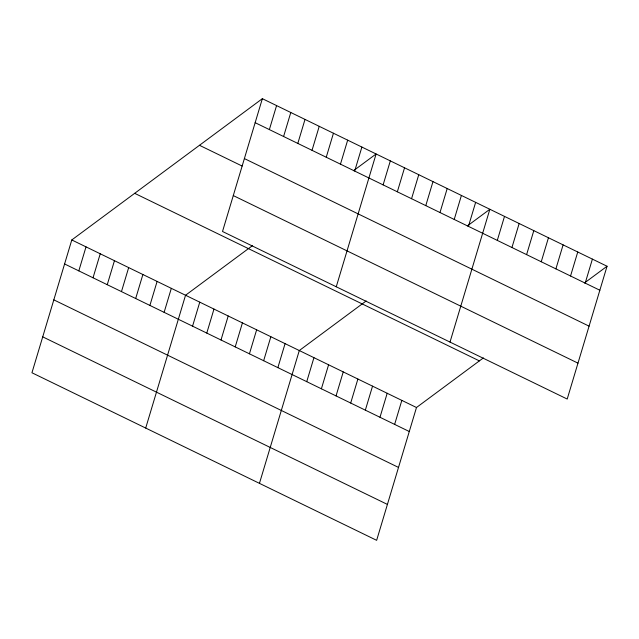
<?xml version="1.0" encoding="UTF-8"?>
<svg xmlns="http://www.w3.org/2000/svg" width="639" height="639" viewBox="0 0 639 639"><rect width="100%" height="100%" fill="white"/><g stroke="black" fill="none" stroke-linecap="round" stroke-linejoin="round"><path stroke-width="0.96" d="M262.357 98.678L222.516 231.486L567.208 399.048L607.05 266.239L262.357 98.678L71.792 239.952L31.95 372.761L376.643 540.322L416.484 407.514L483.372 357.928M78.813 270.872L86.017 246.87M93.03 277.781L100.235 253.779M107.248 284.698L114.453 260.688M121.466 291.608L128.671 267.605M135.684 298.517L142.888 274.514M149.901 305.434L157.106 281.424M164.119 312.343L171.324 288.341M145.7 428.058L185.542 295.25L252.429 245.664M192.563 326.17L199.759 302.159M206.78 333.079L213.977 309.076M269.37 129.589L276.575 105.587M220.998 339.988L228.203 315.986M283.596 136.506L290.793 112.496M235.216 346.905L242.421 322.895M297.814 143.416L305.011 119.413M249.434 353.814L256.638 329.812M312.032 150.325L319.228 126.322M263.651 360.723L270.856 336.721M326.249 157.242L333.446 133.232M277.869 367.641L285.074 343.63M340.467 164.151L347.672 140.149M259.45 483.356L299.292 350.547L366.179 300.953M354.685 171.06L361.89 147.058M306.736 381.667L313.941 357.664M336.258 286.783L376.107 153.967L353.591 170.661M321.393 388.792L328.59 364.789M383.12 184.887L390.325 160.884M336.042 395.916L343.239 371.906M397.338 191.796L404.543 167.793M411.556 198.713L418.761 174.703M350.691 403.033L357.888 379.031M425.782 205.622L432.978 181.62M365.34 410.158L372.537 386.148M439.999 212.531L447.196 188.529M379.989 417.275L387.186 393.273M454.217 219.449L461.414 195.438M394.638 424.4L401.835 400.389M468.435 226.358L475.64 202.355M450.008 342.073L489.857 209.265L467.341 225.958M497.302 240.392L504.506 216.389M511.951 247.517L519.156 223.506M526.6 254.634L533.805 230.631M541.249 261.758L548.454 237.748M555.898 268.875L563.103 244.873M570.547 276L577.752 251.99M585.196 283.117L592.401 259.114M584.533 282.925L607.05 266.239M255.153 122.68L599.845 290.242M244.386 158.584L589.078 326.146M199.472 145.301L242.125 166.036M233.283 195.582L577.976 363.144M134.677 193.329L479.37 360.891M71.792 239.952L416.484 407.514M64.595 263.963L409.287 431.517M53.82 299.867L398.512 467.428M42.725 336.857L387.418 504.419"/></g></svg>
